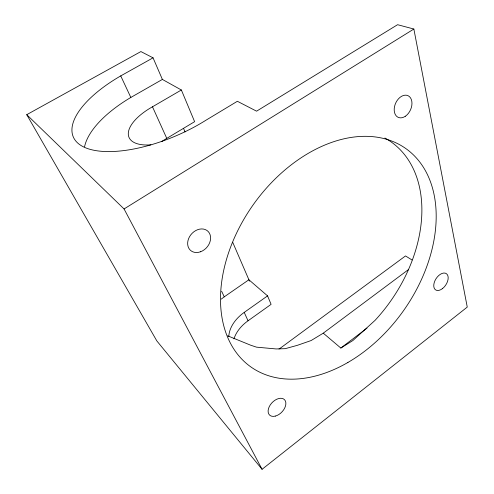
<?xml version="1.0" encoding="UTF-8"?>
<svg xmlns="http://www.w3.org/2000/svg" width="494" height="494" viewBox="0 0 494 494"><rect width="100%" height="100%" fill="white"/><g stroke="black" fill="none" stroke-linecap="round" stroke-linejoin="round"><path stroke-width="0.74" d="M153.054 57.835L140.901 51.567L26.744 114.676L156.851 340.946L262.067 469.3L467.256 307.089L413.861 29.035L397.59 24.7L256.571 111.175L237.373 101.282L205.714 120.363A94.348 39.199 -23 0 1 82.856 146.545A94.348 39.199 -23 0 1 120.734 75.897L153.054 57.835L162.384 79.429L181.366 89.994L194.617 121.672L166.774 138.382A42.737 20.581 -23.3 0 0 161.785 141.512M227.709 335.84L250.699 345.213L256.522 347.159L276.189 348.949L285.223 348.671L297.351 345.325L311.109 340.551L323.267 333.166L340.829 348.048L367.011 328.139M323.267 333.166L408.55 269.526M233.946 338.859A34.907 24.694 -24.9 0 1 248.037 320.791L271.101 304.341L267.563 295.887L248.896 279.765L224.257 296.838A73.668 51.481 -24.8 0 0 221.25 299.123M228.796 336.494A35.265 24.583 -24.8 0 1 244.227 312.393L267.563 295.887M340.829 348.048L352.901 340.52L375.02 320.39A130.805 91.674 -54.6 0 0 384.9 138.036M26.744 114.676L124.062 208.95L413.861 29.035M150.868 144.847A44.114 19.494 -23.1 0 1 128.304 133.312A44.114 19.494 -23.1 0 1 152.485 106.79L181.366 89.994M84.554 146.811A92.285 40.946 -23.1 0 1 130.83 97.454L162.384 79.429M412.008 259.98L405.512 255.935L281.37 347.381A35.265 24.583 -24.8 0 1 278.993 349.03M124.062 208.95L262.067 469.3M120.734 75.897L130.83 97.454M221.639 291.256L224.257 296.838M244.227 312.393L248.037 320.791M152.485 106.79L166.774 138.382M183.533 128.403L185.059 131.941M232.705 242.276L249.495 281.148M275.331 416.096A10.72 6.786 -46.3 0 0 285.378 400.974A10.72 6.786 -46.3 0 0 270.267 404.907A10.72 6.786 -46.3 0 0 275.331 416.096M200.558 251.767A12.93 10.189 -48.3 0 0 208.277 231.612A12.93 10.189 -48.3 0 0 188.547 238.787A12.93 10.189 -48.3 0 0 200.558 251.767M347.918 362.46A133.88 91.94 -54.6 0 0 410.384 152.121A133.88 91.94 -54.6 0 0 226.715 258.646A133.88 91.94 -54.6 0 0 347.918 362.46M442.396 288.663A9.732 5.798 -56.7 0 0 446.391 273.676A9.732 5.798 -56.7 0 0 434.133 282.939A9.732 5.798 -56.7 0 0 442.396 288.663M405.253 116.312A11.899 8.151 -65.8 0 0 409.452 96.639A11.899 8.151 -65.8 0 0 394.527 106.574A11.899 8.151 -65.8 0 0 405.253 116.312"/></g></svg>
